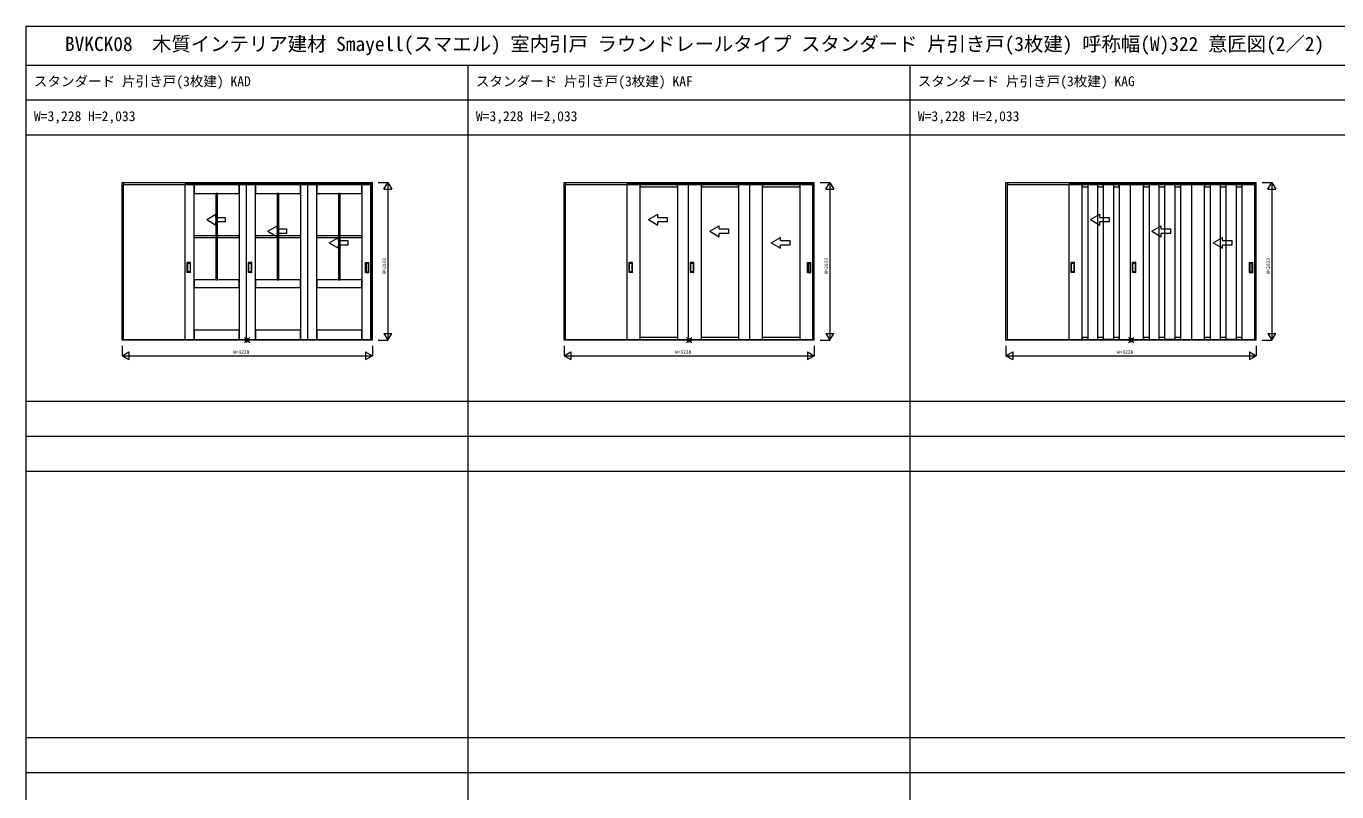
# Model space of a CAD drawing. Units: millimetres, scale not verified. Extents: x -14341 to 14341, y -10000 to 10000.
# Drawn here: x -14341 to 2562, y 130 to 10000 of the extents above; entities that cross this region are included whole.
import ezdxf
from ezdxf.enums import TextEntityAlignment as Align

# ---------------------------------------------------------------- set-up
doc = ezdxf.new("R2010")
doc.units = ezdxf.units.MM
doc.header["$LTSCALE"] = 50
doc.layers.add('0-0_0', color=7, linetype='Continuous')
for name, color, linetype, lineweight in [('0-1_YKK_F1', 7, 'Continuous', 18), ('0-2_YKK_IN', 1, 'Continuous', 18), ('0-3_YKK_A1', 4, 'Continuous', 18), ('0-4_YKK_N1', 2, 'Continuous', 18)]:
    doc.layers.add(name, color=color, linetype=linetype, lineweight=lineweight)
doc.styles.add('ＭＳ ゴシック', font='')
doc.styles.get('ＭＳ ゴシック').set_extended_font_data('MS Gothic')

msp = doc.modelspace()

# ---------------------------------------------------------------- linework, layer by layer
at = {"layer": '0-1_YKK_F1'}
for p, q in [((-14340.51, -10000), (-14340.51, 10000)), ((-14340.51, 10000), (14340.51, 10000)), ((-14340.51, 9500), (14159.49, 9500)), ((-8640.51, -10000), (-8640.51, 9500)), ((-2940.51, -10000), (-2940.51, 9500)), ((-14340.51, 9050), (14159.49, 9050)), ((-14340.51, 8600), (14159.49, 8600)), ((-14340.51, 5165), (14159.49, 5165)), ((-14340.51, 4715), (14159.49, 4715)), ((-14340.51, 4265), (14159.49, 4265)), ((-14340.51, 830), (14159.49, 830)), ((-14340.51, 380), (14159.49, 380))]:
    msp.add_line(p, q, dxfattribs=at)
at = {"layer": '0-2_YKK_IN'}
for p, q in [((-11525.86, 5917.14), (-11455.15, 5987.86)), ((-11525.86, 5987.86), (-11455.15, 5917.14)), ((-5825.86, 5917.14), (-5755.15, 5987.86)), ((-5825.86, 5987.86), (-5755.15, 5917.14)), ((-125.86, 5917.14), (-55.15, 5987.86)), ((-125.86, 5987.86), (-55.15, 5917.14))]:
    msp.add_line(p, q, dxfattribs=at)
for centre in [(-11490.51, 5952.5), (-5790.51, 5952.5), (-90.51, 5952.5)]:
    msp.add_circle(centre, 25, dxfattribs=at)
at = {"layer": '0-3_YKK_A1'}
for p, q in [((-13104.51, 7985.5), (-9876.51, 7985.5)), ((-13104.51, 5952.5), (-13104.51, 7985.5)), ((-13084.51, 7985.5), (-13084.51, 7955.5)), ((-13084.51, 7961.5), (-9896.51, 7961.5)), ((-13084.51, 7958.5), (-9896.51, 7958.5)), ((-13084.51, 5956.5), (-13084.51, 7955.5)), ((-9896.51, 7985.5), (-9896.51, 7955.5)), ((-9896.51, 5956.5), (-9896.51, 7955.5)), ((-9876.51, 5952.5), (-9876.51, 7985.5)), ((-7404.51, 7985.5), (-4176.51, 7985.5)), ((-7404.51, 5952.5), (-7404.51, 7985.5)), ((-7384.51, 7985.5), (-7384.51, 7955.5)), ((-7384.51, 7961.5), (-4196.51, 7961.5)), ((-7384.51, 7958.5), (-4196.51, 7958.5)), ((-7384.51, 5956.5), (-7384.51, 7955.5)), ((-4196.51, 7985.5), (-4196.51, 7955.5)), ((-4196.51, 5956.5), (-4196.51, 7955.5)), ((-4176.51, 5952.5), (-4176.51, 7985.5)), ((-1704.51, 7985.5), (1523.49, 7985.5)), ((-1704.51, 5952.5), (-1704.51, 7985.5)), ((-1684.51, 7985.5), (-1684.51, 7955.5)), ((-1684.51, 7961.5), (1503.49, 7961.5)), ((-1684.51, 7958.5), (1503.49, 7958.5)), ((-1684.51, 5956.5), (-1684.51, 7955.5)), ((1503.49, 7985.5), (1503.49, 7955.5)), ((1503.49, 5956.5), (1503.49, 7955.5)), ((1523.49, 5952.5), (1523.49, 7985.5)), ((-519.67, 7928.5), (-446.34, 7928.5)), ((270.33, 7928.5), (343.66, 7928.5)), ((1060.33, 7928.5), (1133.66, 7928.5)), ((-12013.01, 7506), (-11893.01, 7575.28)), ((-12013.01, 7506), (-11893.01, 7436.72)), ((-11893.01, 7536), (-11893.01, 7575.28)), ((-11893.01, 7436.72), (-11893.01, 7476)), ((-6313.01, 7506), (-6193.01, 7575.28)), ((-6313.01, 7506), (-6193.01, 7436.72)), ((-6193.01, 7536), (-6193.01, 7575.28)), ((-6193.01, 7436.72), (-6193.01, 7476)), ((-613.01, 7506), (-493.01, 7575.28)), ((-613.01, 7506), (-493.01, 7436.72)), ((-493.01, 7536), (-493.01, 7575.28)), ((-493.01, 7436.72), (-493.01, 7476)), ((-11223.01, 7356), (-11103.01, 7425.28)), ((-11223.01, 7356), (-11103.01, 7286.72)), ((-11103.01, 7386), (-11103.01, 7425.28)), ((-11103.01, 7286.72), (-11103.01, 7326)), ((-10433.01, 7206), (-10313.01, 7275.28)), ((-10313.01, 7236), (-10313.01, 7275.28)), ((-5523.01, 7356), (-5403.01, 7425.28)), ((-5523.01, 7356), (-5403.01, 7286.72)), ((-5403.01, 7386), (-5403.01, 7425.28)), ((-5403.01, 7286.72), (-5403.01, 7326)), ((-4733.01, 7206), (-4613.01, 7275.28)), ((-4613.01, 7236), (-4613.01, 7275.28)), ((176.99, 7356), (296.99, 7425.28)), ((176.99, 7356), (296.99, 7286.72)), ((296.99, 7386), (296.99, 7425.28)), ((296.99, 7286.72), (296.99, 7326)), ((966.99, 7206), (1086.99, 7275.28)), ((1086.99, 7236), (1086.99, 7275.28)), ((-10433.01, 7206), (-10313.01, 7136.72)), ((-10313.01, 7136.72), (-10313.01, 7176)), ((-4733.01, 7206), (-4613.01, 7136.72)), ((-4613.01, 7136.72), (-4613.01, 7176)), ((966.99, 7206), (1086.99, 7136.72)), ((1086.99, 7136.72), (1086.99, 7176)), ((-12264.01, 6826.5), (-12264.01, 6954.5)), ((-12223.01, 6955.5), (-12263.01, 6955.5)), ((-12258.01, 6836.5), (-12258.01, 6944.5)), ((-12257.01, 6945.5), (-12229.01, 6945.5)), ((-12228.01, 6944.5), (-12228.01, 6836.5)), ((-12222.01, 6826.5), (-12222.01, 6954.5)), ((-11474.01, 6826.5), (-11474.01, 6954.5)), ((-11433.01, 6955.5), (-11473.01, 6955.5)), ((-11468.01, 6836.5), (-11468.01, 6944.5)), ((-11467.01, 6945.5), (-11439.01, 6945.5)), ((-11438.01, 6944.5), (-11438.01, 6836.5)), ((-11432.01, 6826.5), (-11432.01, 6954.5)), ((-9964.01, 6826.5), (-9964.01, 6954.5)), ((-9963.01, 6955.5), (-9923.01, 6955.5)), ((-9958.01, 6944.5), (-9958.01, 6836.5)), ((-9929.01, 6945.5), (-9957.01, 6945.5)), ((-9928.01, 6836.5), (-9928.01, 6944.5)), ((-9922.01, 6826.5), (-9922.01, 6954.5)), ((-6564.01, 6826.5), (-6564.01, 6954.5)), ((-6523.01, 6955.5), (-6563.01, 6955.5)), ((-6558.01, 6836.5), (-6558.01, 6944.5)), ((-6557.01, 6945.5), (-6529.01, 6945.5)), ((-6528.01, 6944.5), (-6528.01, 6836.5)), ((-6522.01, 6826.5), (-6522.01, 6954.5)), ((-5774.01, 6826.5), (-5774.01, 6954.5)), ((-5733.01, 6955.5), (-5773.01, 6955.5)), ((-5768.01, 6836.5), (-5768.01, 6944.5)), ((-5767.01, 6945.5), (-5739.01, 6945.5)), ((-5738.01, 6944.5), (-5738.01, 6836.5)), ((-5732.01, 6826.5), (-5732.01, 6954.5)), ((-4264.01, 6826.5), (-4264.01, 6954.5)), ((-4263.01, 6955.5), (-4223.01, 6955.5)), ((-4258.01, 6944.5), (-4258.01, 6836.5)), ((-4229.01, 6945.5), (-4257.01, 6945.5)), ((-4228.01, 6836.5), (-4228.01, 6944.5)), ((-4222.01, 6826.5), (-4222.01, 6954.5)), ((-864.01, 6826.5), (-864.01, 6954.5)), ((-823.01, 6955.5), (-863.01, 6955.5)), ((-858.01, 6836.5), (-858.01, 6944.5)), ((-857.01, 6945.5), (-829.01, 6945.5)), ((-828.01, 6944.5), (-828.01, 6836.5)), ((-822.01, 6826.5), (-822.01, 6954.5)), ((-74.01, 6826.5), (-74.01, 6954.5)), ((-33.01, 6955.5), (-73.01, 6955.5)), ((-68.01, 6836.5), (-68.01, 6944.5)), ((-67.01, 6945.5), (-39.01, 6945.5)), ((-38.01, 6944.5), (-38.01, 6836.5)), ((-32.01, 6826.5), (-32.01, 6954.5)), ((1435.99, 6826.5), (1435.99, 6954.5)), ((1436.99, 6955.5), (1476.99, 6955.5)), ((1441.99, 6944.5), (1441.99, 6836.5)), ((1470.99, 6945.5), (1442.99, 6945.5)), ((1471.99, 6836.5), (1471.99, 6944.5)), ((1477.99, 6826.5), (1477.99, 6954.5)), ((-12223.01, 6825.5), (-12263.01, 6825.5)), ((-12229.01, 6835.5), (-12257.01, 6835.5)), ((-11433.01, 6825.5), (-11473.01, 6825.5)), ((-11439.01, 6835.5), (-11467.01, 6835.5)), ((-9963.01, 6825.5), (-9923.01, 6825.5)), ((-9957.01, 6835.5), (-9929.01, 6835.5)), ((-6523.01, 6825.5), (-6563.01, 6825.5)), ((-6529.01, 6835.5), (-6557.01, 6835.5)), ((-5733.01, 6825.5), (-5773.01, 6825.5)), ((-5739.01, 6835.5), (-5767.01, 6835.5)), ((-4263.01, 6825.5), (-4223.01, 6825.5)), ((-4257.01, 6835.5), (-4229.01, 6835.5)), ((-823.01, 6825.5), (-863.01, 6825.5)), ((-829.01, 6835.5), (-857.01, 6835.5)), ((-33.01, 6825.5), (-73.01, 6825.5)), ((-39.01, 6835.5), (-67.01, 6835.5)), ((1436.99, 6825.5), (1476.99, 6825.5)), ((1442.99, 6835.5), (1470.99, 6835.5)), ((-9876.51, 5952.5), (-13104.51, 5952.5)), ((-13084.51, 5952.5), (-13084.51, 5956.5)), ((-9896.51, 5956.5), (-13084.51, 5956.5)), ((-11593.01, 5960.5), (-11503.01, 5960.5)), ((-10803.01, 5960.5), (-10713.01, 5960.5)), ((-9896.51, 5952.5), (-9896.51, 5956.5)), ((-4176.51, 5952.5), (-7404.51, 5952.5)), ((-7384.51, 5952.5), (-7384.51, 5956.5)), ((-4196.51, 5956.5), (-7384.51, 5956.5)), ((-5943.01, 5987.5), (-6423.01, 5987.5)), ((-6423.01, 5960.5), (-5943.01, 5960.5)), ((-5943.01, 5960.5), (-5803.01, 5960.5)), ((-5153.01, 5987.5), (-5633.01, 5987.5)), ((-5633.01, 5960.5), (-5153.01, 5960.5)), ((-5153.01, 5960.5), (-5013.01, 5960.5)), ((-4363.01, 5987.5), (-4843.01, 5987.5)), ((-4843.01, 5960.5), (-4363.01, 5960.5)), ((-4196.51, 5952.5), (-4196.51, 5956.5)), ((1523.49, 5952.5), (-1704.51, 5952.5)), ((-1684.51, 5952.5), (-1684.51, 5956.5)), ((1503.49, 5956.5), (-1684.51, 5956.5)), ((-446.34, 5987.5), (-519.67, 5987.5)), ((-243.01, 5960.5), (-103.01, 5960.5)), ((343.66, 5987.5), (270.33, 5987.5)), ((546.99, 5960.5), (686.99, 5960.5)), ((1133.66, 5987.5), (1060.33, 5987.5)), ((1503.49, 5952.5), (1503.49, 5956.5))]:
    msp.add_line(p, q, dxfattribs=at)
for points in [[(-12293.01, 5960.5), (-12173.01, 5960.5), (-12173.01, 7964.5), (-12293.01, 7964.5)], [(-12173.01, 7844.5), (-11593.01, 7844.5), (-11593.01, 7964.5), (-12173.01, 7964.5)], [(-11503.01, 5960.5), (-11383.01, 5960.5), (-11383.01, 7964.5), (-11503.01, 7964.5)], [(-11383.01, 7844.5), (-10803.01, 7844.5), (-10803.01, 7964.5), (-11383.01, 7964.5)], [(-10713.01, 5960.5), (-10593.01, 5960.5), (-10593.01, 7964.5), (-10713.01, 7964.5)], [(-10593.01, 7844.5), (-10013.01, 7844.5), (-10013.01, 7964.5), (-10593.01, 7964.5)], [(-10013.01, 5960.5), (-9893.01, 5960.5), (-9893.01, 7964.5), (-10013.01, 7964.5)], [(-6593.01, 5960.5), (-6423.01, 5960.5), (-6423.01, 7964.5), (-6593.01, 7964.5)], [(-6423.01, 7928.5), (-5943.01, 7928.5), (-5943.01, 7964.5), (-6423.01, 7964.5)], [(-5803.01, 5960.5), (-5633.01, 5960.5), (-5633.01, 7964.5), (-5803.01, 7964.5)], [(-5633.01, 7928.5), (-5153.01, 7928.5), (-5153.01, 7964.5), (-5633.01, 7964.5)], [(-5013.01, 5960.5), (-4843.01, 5960.5), (-4843.01, 7964.5), (-5013.01, 7964.5)], [(-4843.01, 7928.5), (-4363.01, 7928.5), (-4363.01, 7964.5), (-4843.01, 7964.5)], [(-4363.01, 5960.5), (-4193.01, 5960.5), (-4193.01, 7964.5), (-4363.01, 7964.5)], [(-893.01, 5960.5), (-723.01, 5960.5), (-723.01, 7964.5), (-893.01, 7964.5)], [(-649.67, 5961.5), (-519.67, 5961.5), (-519.67, 7963.5), (-649.67, 7963.5)], [(-316.34, 5961.5), (-446.34, 5961.5), (-446.34, 7963.5), (-316.34, 7963.5)], [(-103.01, 5960.5), (66.99, 5960.5), (66.99, 7964.5), (-103.01, 7964.5)], [(140.33, 5961.5), (270.33, 5961.5), (270.33, 7963.5), (140.33, 7963.5)], [(473.66, 5961.5), (343.66, 5961.5), (343.66, 7963.5), (473.66, 7963.5)], [(686.99, 5960.5), (856.99, 5960.5), (856.99, 7964.5), (686.99, 7964.5)], [(930.33, 5961.5), (1060.33, 5961.5), (1060.33, 7963.5), (930.33, 7963.5)], [(1263.66, 5961.5), (1133.66, 5961.5), (1133.66, 7963.5), (1263.66, 7963.5)], [(1336.99, 5960.5), (1506.99, 5960.5), (1506.99, 7964.5), (1336.99, 7964.5)], [(-11893.01, 7844.5), (-11893.01, 6730.5), (-11873.01, 6730.5), (-11873.01, 7844.5)], [(-11103.01, 7844.5), (-11103.01, 6730.5), (-11083.01, 6730.5), (-11083.01, 7844.5)], [(-10313.01, 7844.5), (-10313.01, 6730.5), (-10293.01, 6730.5), (-10293.01, 7844.5)], [(-12173.01, 6630.5), (-11593.01, 6630.5), (-11593.01, 6730.5), (-12173.01, 6730.5)], [(-11383.01, 6630.5), (-10803.01, 6630.5), (-10803.01, 6730.5), (-11383.01, 6730.5)], [(-10593.01, 6630.5), (-10013.01, 6630.5), (-10013.01, 6730.5), (-10593.01, 6730.5)], [(-12173.01, 5960.5), (-11593.01, 5960.5), (-11593.01, 6080.5), (-12173.01, 6080.5)], [(-11383.01, 5960.5), (-10803.01, 5960.5), (-10803.01, 6080.5), (-11383.01, 6080.5)], [(-10593.01, 5960.5), (-10013.01, 5960.5), (-10013.01, 6080.5), (-10593.01, 6080.5)]]:
    msp.add_lwpolyline(points, close=True, dxfattribs=at)
for points in [[(-11503.01, 7964.5), (-11593.01, 7964.5), (-11593.01, 5960.5)], [(-10713.01, 7964.5), (-10803.01, 7964.5), (-10803.01, 5960.5)], [(-5803.01, 7964.5), (-5943.01, 7964.5), (-5943.01, 5960.5)], [(-5013.01, 7964.5), (-5153.01, 7964.5), (-5153.01, 5960.5)], [(-316.34, 7928.5), (-243.01, 7928.5), (-243.01, 7964.5), (-723.01, 7964.5), (-723.01, 7928.5), (-649.67, 7928.5)], [(-103.01, 7964.5), (-243.01, 7964.5), (-243.01, 5960.5)], [(473.66, 7928.5), (546.99, 7928.5), (546.99, 7964.5), (66.99, 7964.5), (66.99, 7928.5), (140.33, 7928.5)], [(686.99, 7964.5), (546.99, 7964.5), (546.99, 5960.5)], [(1263.66, 7928.5), (1336.99, 7928.5), (1336.99, 7964.5), (856.99, 7964.5), (856.99, 7928.5), (930.33, 7928.5)], [(-11893.01, 7536), (-11773.01, 7536), (-11773.01, 7476), (-11893.01, 7476)], [(-6193.01, 7536), (-6073.01, 7536), (-6073.01, 7476), (-6193.01, 7476)], [(-493.01, 7536), (-373.01, 7536), (-373.01, 7476), (-493.01, 7476)], [(-11893.01, 7297.5), (-12173.01, 7297.5), (-12173.01, 7277.5), (-11893.01, 7277.5)], [(-11873.01, 7277.5), (-11593.01, 7277.5), (-11593.01, 7297.5), (-11873.01, 7297.5)], [(-11103.01, 7297.5), (-11383.01, 7297.5), (-11383.01, 7277.5), (-11103.01, 7277.5)], [(-11103.01, 7386), (-10983.01, 7386), (-10983.01, 7326), (-11103.01, 7326)], [(-11083.01, 7277.5), (-10803.01, 7277.5), (-10803.01, 7297.5), (-11083.01, 7297.5)], [(-10313.01, 7297.5), (-10593.01, 7297.5), (-10593.01, 7277.5), (-10313.01, 7277.5)], [(-10293.01, 7277.5), (-10013.01, 7277.5), (-10013.01, 7297.5), (-10293.01, 7297.5)], [(-5403.01, 7386), (-5283.01, 7386), (-5283.01, 7326), (-5403.01, 7326)], [(296.99, 7386), (416.99, 7386), (416.99, 7326), (296.99, 7326)], [(-10313.01, 7236), (-10193.01, 7236), (-10193.01, 7176), (-10313.01, 7176)], [(-4613.01, 7236), (-4493.01, 7236), (-4493.01, 7176), (-4613.01, 7176)], [(1086.99, 7236), (1206.99, 7236), (1206.99, 7176), (1086.99, 7176)], [(-649.67, 5987.5), (-723.01, 5987.5), (-723.01, 5960.5)], [(-243.01, 5960.5), (-243.01, 5987.5), (-316.34, 5987.5)], [(140.33, 5987.5), (66.99, 5987.5), (66.99, 5960.5)], [(546.99, 5960.5), (546.99, 5987.5), (473.66, 5987.5)], [(930.33, 5987.5), (856.99, 5987.5), (856.99, 5960.5)], [(1336.99, 5960.5), (1336.99, 5987.5), (1263.66, 5987.5)]]:
    msp.add_lwpolyline(points, dxfattribs=at)
for centre, start, end in [((-12263.01, 6954.5), 90, 180), ((-12257.01, 6944.5), 90, 180), ((-12229.01, 6944.5), 0, 90), ((-12223.01, 6954.5), 0, 90), ((-11473.01, 6954.5), 90, 180), ((-11467.01, 6944.5), 90, 180), ((-11439.01, 6944.5), 0, 90), ((-11433.01, 6954.5), 0, 90), ((-9963.01, 6954.5), 90, 180), ((-9957.01, 6944.5), 90, 180), ((-9929.01, 6944.5), 360, 90), ((-9923.01, 6954.5), 0, 90), ((-6563.01, 6954.5), 90, 180), ((-6557.01, 6944.5), 90, 180), ((-6529.01, 6944.5), 0, 90), ((-6523.01, 6954.5), 0, 90), ((-5773.01, 6954.5), 90, 180), ((-5767.01, 6944.5), 90, 180), ((-5739.01, 6944.5), 0, 90), ((-5733.01, 6954.5), 0, 90), ((-4263.01, 6954.5), 90, 180), ((-4257.01, 6944.5), 90, 180), ((-4229.01, 6944.5), 360, 90), ((-4223.01, 6954.5), 0, 90), ((-863.01, 6954.5), 90, 180), ((-857.01, 6944.5), 90, 180), ((-829.01, 6944.5), 0, 90), ((-823.01, 6954.5), 0, 90), ((-73.01, 6954.5), 90, 180), ((-67.01, 6944.5), 90, 180), ((-39.01, 6944.5), 0, 90), ((-33.01, 6954.5), 0, 90), ((1436.99, 6954.5), 90, 180), ((1442.99, 6944.5), 90, 180), ((1470.99, 6944.5), 360, 90), ((1476.99, 6954.5), 0, 90), ((-12263.01, 6826.5), 180, 270), ((-12257.01, 6836.5), 180, 270), ((-12229.01, 6836.5), 270, 0), ((-12223.01, 6826.5), 270, 0), ((-11473.01, 6826.5), 180, 270), ((-11467.01, 6836.5), 180, 270), ((-11439.01, 6836.5), 270, 0), ((-11433.01, 6826.5), 270, 0), ((-9963.01, 6826.5), 180, 270), ((-9957.01, 6836.5), 180, 270), ((-9929.01, 6836.5), 270, 360), ((-9923.01, 6826.5), 270, 0), ((-6563.01, 6826.5), 180, 270), ((-6557.01, 6836.5), 180, 270), ((-6529.01, 6836.5), 270, 0), ((-6523.01, 6826.5), 270, 0), ((-5773.01, 6826.5), 180, 270), ((-5767.01, 6836.5), 180, 270), ((-5739.01, 6836.5), 270, 0), ((-5733.01, 6826.5), 270, 0), ((-4263.01, 6826.5), 180, 270), ((-4257.01, 6836.5), 180, 270), ((-4229.01, 6836.5), 270, 360), ((-4223.01, 6826.5), 270, 0), ((-863.01, 6826.5), 180, 270), ((-857.01, 6836.5), 180, 270), ((-829.01, 6836.5), 270, 0), ((-823.01, 6826.5), 270, 0), ((-73.01, 6826.5), 180, 270), ((-67.01, 6836.5), 180, 270), ((-39.01, 6836.5), 270, 0), ((-33.01, 6826.5), 270, 0), ((1436.99, 6826.5), 180, 270), ((1442.99, 6836.5), 180, 270), ((1470.99, 6836.5), 270, 360), ((1476.99, 6826.5), 270, 0)]:
    msp.add_arc(centre, 1, start, end, dxfattribs=at)
at = {"layer": '0-4_YKK_N1'}
for p, q in [((-9801.51, 7985.5), (-9676.51, 7985.5)), ((-9676.51, 7985.5), (-9676.51, 5952.5)), ((-4101.51, 7985.5), (-3976.51, 7985.5)), ((-3976.51, 7985.5), (-3976.51, 5952.5)), ((1598.49, 7985.5), (1723.49, 7985.5)), ((1723.49, 7985.5), (1723.49, 5952.5)), ((-9726.51, 7898.9), (-9626.51, 7898.9)), ((-4026.51, 7898.9), (-3926.51, 7898.9)), ((1673.49, 7898.9), (1773.49, 7898.9)), ((-9801.51, 5952.5), (-9676.51, 5952.5)), ((-9726.51, 6039.1), (-9626.51, 6039.1)), ((-4101.51, 5952.5), (-3976.51, 5952.5)), ((-4026.51, 6039.1), (-3926.51, 6039.1)), ((1598.49, 5952.5), (1723.49, 5952.5)), ((1673.49, 6039.1), (1773.49, 6039.1)), ((-13104.51, 5752.5), (-13017.91, 5802.5)), ((-13104.51, 5752.5), (-13017.91, 5702.5)), ((-13017.91, 5802.5), (-13017.91, 5702.5)), ((-9963.11, 5802.5), (-9876.51, 5752.5)), ((-9876.51, 5877.5), (-9876.51, 5752.5)), ((-7404.51, 5752.5), (-7317.91, 5802.5)), ((-7404.51, 5752.5), (-7317.91, 5702.5)), ((-7317.91, 5802.5), (-7317.91, 5702.5)), ((-4263.11, 5802.5), (-4176.51, 5752.5)), ((-4176.51, 5877.5), (-4176.51, 5752.5)), ((-1704.51, 5752.5), (-1617.91, 5802.5)), ((-1704.51, 5752.5), (-1617.91, 5702.5)), ((-1617.91, 5802.5), (-1617.91, 5702.5)), ((1436.89, 5802.5), (1523.49, 5752.5)), ((1523.49, 5877.5), (1523.49, 5752.5))]:
    msp.add_line(p, q, dxfattribs=at)
for points in [[(-9726.51, 7898.9), (-9676.51, 7985.5), (-9626.51, 7898.9)], [(-4026.51, 7898.9), (-3976.51, 7985.5), (-3926.51, 7898.9)], [(1673.49, 7898.9), (1723.49, 7985.5), (1773.49, 7898.9)], [(-9726.51, 6039.1), (-9676.51, 5952.5), (-9626.51, 6039.1)], [(-4026.51, 6039.1), (-3976.51, 5952.5), (-3926.51, 6039.1)], [(1673.49, 6039.1), (1723.49, 5952.5), (1773.49, 6039.1)], [(-13104.51, 5877.5), (-13104.51, 5752.5), (-9876.51, 5752.5)], [(-9963.11, 5802.5), (-9963.11, 5702.5), (-9876.51, 5752.5)], [(-7404.51, 5877.5), (-7404.51, 5752.5), (-4176.51, 5752.5)], [(-4263.11, 5802.5), (-4263.11, 5702.5), (-4176.51, 5752.5)], [(-1704.51, 5877.5), (-1704.51, 5752.5), (1523.49, 5752.5)], [(1436.89, 5802.5), (1436.89, 5702.5), (1523.49, 5752.5)]]:
    msp.add_lwpolyline(points, dxfattribs=at)

# ---------------------------------------------------------------- texts
at = {"layer": '0-0_0', "style": 'ＭＳ ゴシック'}
for s, height, p in [('BVKCK08  木質インテリア建材 Smayell(スマエル) 室内引戸 ラウンドレールタイプ スタンダード 片引き戸(3枚建) 呼称幅(W)322 意匠図(2／2)', 183.3, (-13840.51, 9625)), ('スタンダード 片引き戸(3枚建) KAD', 128.3, (-14242.51, 9187.5)), ('スタンダード 片引き戸(3枚建) KAF', 128.3, (-8542.51, 9187.5)), ('スタンダード 片引き戸(3枚建) KAG', 128.3, (-2842.51, 9187.5)), ('W=3,228 H=2,033', 128.3, (-14240.51, 8737.5)), ('W=3,228 H=2,033', 128.3, (-8540.51, 8737.5)), ('W=3,228 H=2,033', 128.3, (-2840.51, 8737.5))]:
    msp.add_text(s, height=height, dxfattribs=at).set_placement(p, align=Align.BOTTOM_LEFT)
at = {"layer": '0-4_YKK_N1', "color": 7, "style": 'ＭＳ ゴシック'}
for p in [(-9688.51, 6804), (-3988.51, 6804), (1711.49, 6804)]:
    msp.add_text('H=2033', height=43.99, rotation=90, dxfattribs=at).set_placement(p, align=Align.BOTTOM_LEFT)
for p in [(-11670.51, 5764.5), (-5970.51, 5764.5), (-270.51, 5764.5)]:
    msp.add_text('W=3228', height=43.99, dxfattribs=at).set_placement(p, align=Align.BOTTOM_LEFT)

doc.saveas('drawing.dxf')
